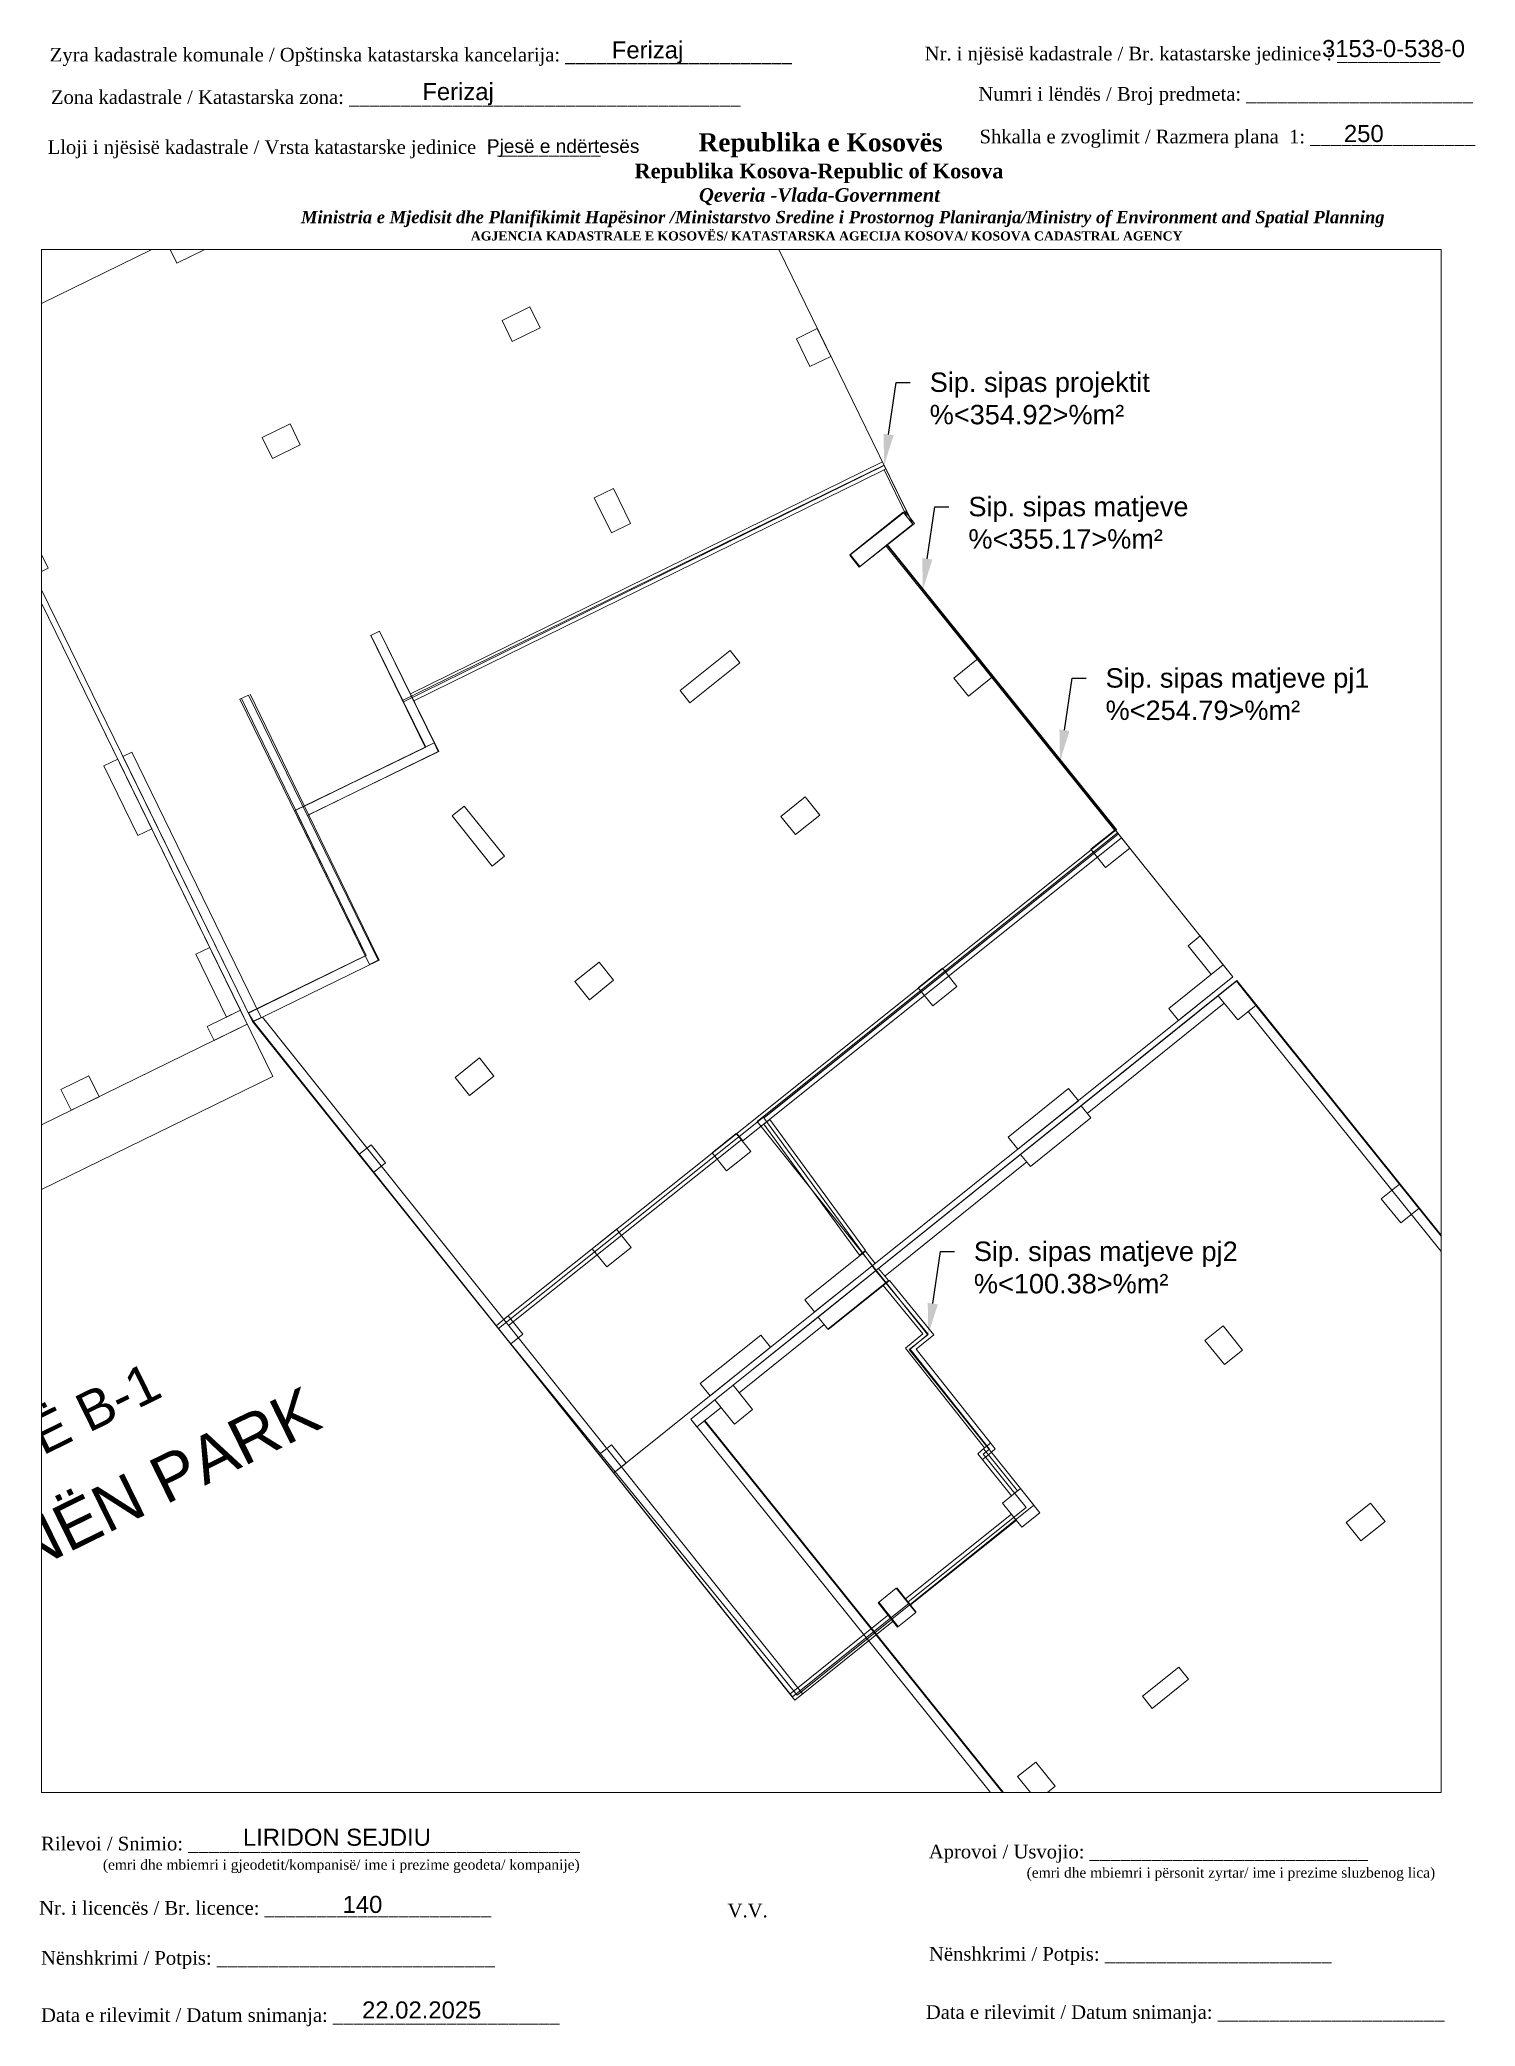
# Paper-space layout 'Perdhese' of a CAD drawing. Header units: metres, sheet in millimetres. Extents: x 0 to 210, y 0 to 291.
# The model-space entities are those that its viewports show. They can reach past a viewport. Long polylines and large blocks are cut down to what shows.
import ezdxf
from ezdxf import colors
from ezdxf.entities.mleader import LeaderData, LeaderLine
from ezdxf.math import Vec2, Vec3

# ---------------------------------------------------------------- set-up
doc = ezdxf.new("R2010")
doc.units = ezdxf.units.M
for name, color, linetype, lineweight in [('A - Bodrumi -2 Polyline_Pen_No__75', 6, 'Continuous', 0), ('A - objekti 1 gjendja faktike_Pen_No__1', 7, 'Continuous', 0), ('A - Perdhesa Polyine_Pen_No__6', 5, 'Continuous', 0), ('A - Shtyllat_Pen_No__1', 7, 'Continuous', 0), ('Korniza e jashtme', 7, 'Continuous', 0), ('Korniza e jashtme txt', 7, 'Continuous', 0), ('ndarja sipas more', 3, 'Continuous', 0), ('shtesa 100', 4, 'Continuous', 0), ('shtyllat', 210, 'Continuous', 0), ('shytllat', 5, 'Continuous', 0), ('siperfaqia matjet', 1, 'Continuous', 0)]:
    doc.layers.add(name, color=color, linetype=linetype, lineweight=lineweight)
for name, color, linetype, lineweight, true_color in [('A - objekti 1 gjendja faktike_Pen_No__3', 7, 'Continuous', 0, 0xff6600), ('A - objekti 1 gjendja faktike_Pen_No__8', 7, 'Continuous', 0, 0xa80f02), ('lifti', 7, 'Continuous', 0, 0x684066), ('muri', 7, 'Continuous', 0, 0xff6600)]:
    doc.layers.add(name, color=color, linetype=linetype, lineweight=lineweight, true_color=true_color)
doc.styles.add('GENERATED_STYLE_1', font='arial.ttf')
doc.styles.get("Standard").update_dxf_attribs({"font": 'arial.ttf'})

msp = doc.modelspace()

# ---------------------------------------------------------------- linework, layer by layer
at = {"layer": 'A - Bodrumi -2 Polyline_Pen_No__75', "color": 6, "linetype": 'Continuous'}
msp.add_lwpolyline([(7511903.687, 4692370.804), (7511925.744, 4692381.583), (7511916.084, 4692401.35), (7511894.027, 4692390.57)], close=True, dxfattribs=at)
at = {"layer": 'A - objekti 1 gjendja faktike_Pen_No__1', "color": 7, "linetype": 'Continuous', "lineweight": 13}
for p, q in [((7511950.565, 4692384.053), (7511937.594, 4692373.635)), ((7511950.565, 4692384.053), (7511970.162, 4692359.624)), ((7511936.502, 4692372.758), (7511937.594, 4692373.635)), ((7511937.594, 4692373.635), (7511937.594, 4692373.635)), ((7511945.644, 4692361.378), (7511936.502, 4692372.758))]:
    msp.add_line(p, q, dxfattribs=at)
at = {"layer": 'A - objekti 1 gjendja faktike_Pen_No__8', "color": 14, "linetype": 'Continuous', "lineweight": 35, "true_color": 0xa80f02}
msp.add_line((7511945.839, 4692361.534), (7511936.855, 4692372.72), dxfattribs=at)
at = {"layer": 'A - objekti 1 gjendja faktike_Pen_No__8', "color": 14, "linetype": 'Continuous', "true_color": 0xa80f02, "flags": 128}
for points in [[(7511950.583, 4692383.041), (7511951.05, 4692383.416), (7511950.549, 4692384.04), (7511950.082, 4692383.664)], [(7511944.995, 4692379.579), (7511945.246, 4692379.267), (7511946.805, 4692380.52), (7511946.555, 4692380.831)], [(7511954.748, 4692378.813), (7511954.28, 4692378.437), (7511954.781, 4692377.813), (7511955.249, 4692378.189)], [(7511939.779, 4692375.39), (7511940.03, 4692375.078), (7511941.589, 4692376.33), (7511941.339, 4692376.642)], [(7511949.74, 4692374.79), (7511950.24, 4692374.166), (7511950.708, 4692374.542), (7511950.207, 4692375.166)], [(7511936.659, 4692372.563), (7511937.283, 4692373.064), (7511937.126, 4692373.259), (7511936.502, 4692372.758)], [(7511937.594, 4692373.635), (7511937.126, 4692373.259), (7511937.627, 4692372.635), (7511938.095, 4692373.011)], [(7511945.493, 4692370.353), (7511944.992, 4692370.977), (7511944.524, 4692370.601), (7511945.025, 4692369.977)], [(7511953.38, 4692370.098), (7511953.756, 4692369.63), (7511954.379, 4692370.131), (7511954.004, 4692370.599)], [(7511941.826, 4692367.408), (7511942.293, 4692367.783), (7511941.792, 4692368.407), (7511941.325, 4692368.031)], [(7511948.133, 4692365.627), (7511948.384, 4692365.315), (7511949.32, 4692366.067), (7511949.069, 4692366.379)], [(7511945.419, 4692362.934), (7511945.887, 4692363.31), (7511945.386, 4692363.933), (7511944.918, 4692363.558)]]:
    msp.add_lwpolyline(points, close=True, dxfattribs=at)
for points in [[(7511950.082, 4692383.664), (7511946.555, 4692380.831)], [(7511946.711, 4692380.636), (7511950.238, 4692383.469)], [(7511944.995, 4692379.579), (7511941.339, 4692376.642)], [(7511941.496, 4692376.447), (7511945.152, 4692379.384)], [(7511939.779, 4692375.39), (7511937.594, 4692373.635)], [(7511937.751, 4692373.439), (7511939.936, 4692375.195)], [(7511936.502, 4692372.758), (7511945.644, 4692361.378)]]:
    msp.add_lwpolyline(points, dxfattribs=at)
at = {"layer": 'A - objekti 1 gjendja faktike_Pen_No__8', "color": 14, "linetype": 'Continuous', "true_color": 0xa80f02}
msp.add_lwpolyline([(7511940.875, 4692330.404), (7511972.942, 4692356.159), (7511951.05, 4692383.416), (7511950.855, 4692383.26), (7511972.591, 4692356.198), (7511940.719, 4692330.599)], close=True, dxfattribs=at)
at = {"layer": 'A - Perdhesa Polyine_Pen_No__6', "color": 5, "linetype": 'Continuous'}
for points in [[(7511916.877, 4692400.068), (7511925.22, 4692382.997), (7511934.523, 4692371.382), (7511950.462, 4692384.149), (7511941.554, 4692395.271), (7511942.222, 4692395.807), (7511935.654, 4692409.245)], [(7511903.029, 4692372.151), (7511925.085, 4692382.931), (7511916.742, 4692400.002), (7511894.685, 4692389.223)]]:
    msp.add_lwpolyline(points, close=True, dxfattribs=at)
at = {"layer": 'A - Shtyllat_Pen_No__1', "color": 7, "linetype": 'Continuous', "flags": 128}
for points in [[(7511923.009, 4692403.065), (7511923.272, 4692402.526), (7511923.991, 4692402.877), (7511923.728, 4692403.416)], [(7511931.644, 4692401.052), (7511931.908, 4692400.513), (7511932.627, 4692400.865), (7511932.363, 4692401.404)], [(7511939.76, 4692400.844), (7511939.221, 4692400.58), (7511939.572, 4692399.862), (7511940.112, 4692400.125)], [(7511925.468, 4692398.034), (7511925.731, 4692397.495), (7511926.45, 4692397.846), (7511926.186, 4692398.385)], [(7511919.959, 4692394.673), (7511919.599, 4692394.498), (7511918.721, 4692396.295), (7511919.08, 4692396.47)], [(7511934.513, 4692396.721), (7511934.018, 4692396.48), (7511934.458, 4692395.581), (7511934.952, 4692395.823)], [(7511942.222, 4692395.807), (7511941.972, 4692396.119), (7511940.606, 4692395.025), (7511940.856, 4692394.713)], [(7511929.667, 4692390.068), (7511929.892, 4692390.177), (7511928.486, 4692393.052), (7511928.262, 4692392.943)], [(7511937.768, 4692392.239), (7511937.518, 4692392.551), (7511936.23, 4692391.52), (7511936.48, 4692391.208)], [(7511944.273, 4692391.876), (7511943.898, 4692392.344), (7511943.274, 4692391.844), (7511943.649, 4692391.376)], [(7511928.23, 4692384.468), (7511928.454, 4692384.578), (7511925.117, 4692391.406), (7511924.893, 4692391.296)], [(7511930.001, 4692389.953), (7511929.892, 4692390.177), (7511926.522, 4692388.531), (7511926.632, 4692388.306)], [(7511922.267, 4692387.787), (7511922.626, 4692387.962), (7511921.748, 4692389.759), (7511921.389, 4692389.584)], [(7511925.22, 4692382.997), (7511925.445, 4692383.107), (7511922.108, 4692389.935), (7511921.883, 4692389.825)], [(7511939.824, 4692388.313), (7511939.449, 4692388.781), (7511938.825, 4692388.281), (7511939.2, 4692387.813)], [(7511931.391, 4692387.004), (7511931.704, 4692387.254), (7511930.672, 4692388.542), (7511930.36, 4692388.292)], [(7511947.805, 4692387.466), (7511947.43, 4692387.934), (7511946.806, 4692387.434), (7511947.181, 4692386.966)], [(7511949.306, 4692384.953), (7511949.618, 4692385.203), (7511950.212, 4692384.461), (7511949.9, 4692384.211)], [(7511923.76, 4692384.732), (7511924.119, 4692384.908), (7511924.91, 4692383.29), (7511924.55, 4692383.115)], [(7511934.517, 4692384.062), (7511934.142, 4692384.53), (7511933.517, 4692384.03), (7511933.892, 4692383.562)], [(7511943.356, 4692383.903), (7511942.981, 4692384.371), (7511942.357, 4692383.871), (7511942.732, 4692383.403)], [(7511950.212, 4692384.461), (7511950.462, 4692384.149), (7511949.057, 4692383.024), (7511948.807, 4692383.336)], [(7511924.232, 4692382.514), (7511924.056, 4692382.873), (7511924.91, 4692383.29), (7511925.085, 4692382.931)], [(7511931.434, 4692381.592), (7511931.059, 4692382.061), (7511930.434, 4692381.561), (7511930.809, 4692381.092)], [(7511920.285, 4692381.253), (7511920.548, 4692380.714), (7511921.267, 4692381.065), (7511921.003, 4692381.604)], [(7511946.231, 4692381.273), (7511946.481, 4692380.961), (7511944.92, 4692379.71), (7511944.67, 4692380.023)], [(7511938.049, 4692379.652), (7511937.674, 4692380.12), (7511937.049, 4692379.62), (7511937.424, 4692379.152)], [(7511928.646, 4692379.36), (7511928.271, 4692379.828), (7511927.959, 4692379.578), (7511928.334, 4692379.109)], [(7511934.966, 4692377.182), (7511934.591, 4692377.651), (7511933.966, 4692377.151), (7511934.341, 4692376.682)], [(7511941.002, 4692377.084), (7511941.252, 4692376.772), (7511939.691, 4692375.522), (7511939.441, 4692375.834)], [(7511932.178, 4692374.95), (7511931.803, 4692375.418), (7511931.491, 4692375.168), (7511931.866, 4692374.7)], [(7511938.309, 4692374.928), (7511938.559, 4692374.615), (7511936.998, 4692373.365), (7511936.748, 4692373.677)], [(7511934.835, 4692371.632), (7511934.46, 4692372.101), (7511934.148, 4692371.851), (7511934.523, 4692371.382)]]:
    msp.add_lwpolyline(points, close=True, dxfattribs=at)
at = {"layer": 'lifti', "flags": 128}
for points, elevation in [([(7511929.107, 4692391.234), (7511928.265, 4692392.944)], 621.21), ([(7511930.016, 4692389.951), (7511928.49, 4692393.054)], 621.21), ([(7511928.142, 4692384.696), (7511924.932, 4692391.315)], 622.699), ([(7511928.476, 4692384.581), (7511925.157, 4692391.425)], 622.699), ([(7511929.681, 4692390.066), (7511926.552, 4692388.549)], 621.21), ([(7511930.016, 4692389.951), (7511926.661, 4692388.324)], 621.21), ([(7511929.792, 4692389.841), (7511929.791, 4692389.842)], 621.21), ([(7511928.142, 4692384.696), (7511925.115, 4692383.213)], 622.699), ([(7511928.476, 4692384.581), (7511925.226, 4692382.989)], 622.699)]:
    msp.add_lwpolyline(points, dxfattribs=dict(at, elevation=elevation))
at = {"layer": 'muri', "flags": 128}
for points in [[(7511941.439, 4692397.41), (7511929.287, 4692391.434)], [(7511941.439, 4692397.41), (7511941.526, 4692397.23)], [(7511941.41, 4692397.173), (7511929.375, 4692391.254)], [(7511941.41, 4692397.173), (7511941.526, 4692397.23)], [(7511941.482, 4692397.208), (7511942.085, 4692395.973)], [(7511941.526, 4692397.23), (7511942.13, 4692395.995)], [(7511947.422, 4692387.916), (7511941.53, 4692395.241)], [(7511947.461, 4692387.947), (7511941.569, 4692395.272)], [(7511929.062, 4692391.324), (7511929.055, 4692391.32)], [(7511929.151, 4692391.144), (7511929.143, 4692391.14)], [(7511929.287, 4692391.434), (7511929.375, 4692391.254)], [(7511937.69, 4692380.12), (7511947.461, 4692387.947)], [(7511937.846, 4692379.925), (7511947.592, 4692387.732)], [(7511947.592, 4692387.732), (7511947.436, 4692387.927)], [(7511925.473, 4692383.11), (7511925.243, 4692382.997)], [(7511925.243, 4692382.997), (7511939.185, 4692365.529), (7511941.724, 4692367.572)], [(7511925.473, 4692383.11), (7511939.255, 4692365.842)], [(7511938.539, 4692380.48), (7511938.383, 4692380.355)], [(7511941.002, 4692377.108), (7511938.539, 4692380.48)], [(7511937.69, 4692380.12), (7511937.846, 4692379.925)], [(7511940.846, 4692376.983), (7511938.383, 4692380.355)], [(7511940.846, 4692376.983), (7511941.002, 4692377.108)], [(7511941.615, 4692376.331), (7511941.459, 4692376.205)], [(7511941.615, 4692376.331), (7511942.759, 4692374.933), (7511942.307, 4692374.563)], [(7511941.459, 4692376.205), (7511942.477, 4692374.961)], [(7511942.028, 4692374.593), (7511942.477, 4692374.961)], [(7511944.066, 4692372.021), (7511942.028, 4692374.593)], [(7511944.168, 4692371.844), (7511944.341, 4692371.995), (7511942.307, 4692374.563)], [(7511943.891, 4692371.869), (7511944.066, 4692372.021)], [(7511944.76, 4692370.791), (7511943.891, 4692371.869)], [(7511944.168, 4692371.844), (7511944.012, 4692371.719)], [(7511944.168, 4692371.844), (7511944.037, 4692371.995)], [(7511944.066, 4692372.021), (7511944.223, 4692372.145)], [(7511944.916, 4692370.916), (7511944.168, 4692371.844)], [(7511944.916, 4692370.916), (7511944.76, 4692370.791)], [(7511944.758, 4692370.312), (7511942.035, 4692368.137)], [(7511944.883, 4692370.156), (7511944.758, 4692370.312)], [(7511944.883, 4692370.156), (7511942.16, 4692367.981)], [(7511942.16, 4692367.981), (7511942.035, 4692368.137)], [(7511941.599, 4692367.728), (7511939.255, 4692365.842)], [(7511941.724, 4692367.572), (7511941.599, 4692367.728)], [(7511939.255, 4692365.842), (7511939.06, 4692365.686)], [(7511939.255, 4692365.842), (7511939.38, 4692365.686)]]:
    msp.add_lwpolyline(points, dxfattribs=at)
at = {"layer": 'ndarja sipas more', "linetype": 'Continuous', "flags": 128}
msp.add_lwpolyline([(7511925.22, 4692382.997), (7511931.569, 4692375.07), (7511939.238, 4692365.659), (7511945.338, 4692370.544), (7511942.127, 4692374.552), (7511942.607, 4692374.936), (7511938.212, 4692380.423), (7511947.493, 4692387.856), (7511941.554, 4692395.271), (7511942.222, 4692395.807), (7511941.48, 4692397.324), (7511929.082, 4692391.265), (7511929.667, 4692390.068), (7511926.298, 4692388.421), (7511928.12, 4692384.693), (7511925.11, 4692383.222)], close=True, dxfattribs=at)
at = {"layer": 'shtesa 100', "flags": 128}
for points in [[(7511937.69, 4692380.12), (7511931.685, 4692375.327)], [(7511937.815, 4692379.964), (7511931.81, 4692375.171)]]:
    msp.add_lwpolyline(points, dxfattribs=at)
at = {"layer": 'shtyllat', "elevation": 622.167, "flags": 128}
for points in [[(7511940.596, 4692395.008), (7511942.02, 4692396.135)], [(7511940.842, 4692394.697), (7511942.265, 4692395.823)], [(7511942.02, 4692396.135), (7511942.265, 4692395.823)], [(7511940.597, 4692395.009), (7511940.842, 4692394.697)]]:
    msp.add_lwpolyline(points, dxfattribs=at)
at = {"layer": 'shtyllat', "flags": 128}
for points in [[(7511940.04, 4692375.066), (7511941.615, 4692376.331)], [(7511941.808, 4692368.42), (7511942.308, 4692367.795)], [(7511941.343, 4692368.047), (7511941.843, 4692367.423)]]:
    msp.add_lwpolyline(points, dxfattribs=at)
at = {"layer": 'shytllat', "color": 8, "linetype": 'Continuous', "lineweight": 35}
msp.add_line((7511945.839, 4692361.534), (7511936.855, 4692372.72), dxfattribs=at)
at = {"layer": 'shytllat', "color": 8, "linetype": 'Continuous', "flags": 128}
for points in [[(7511950.583, 4692383.041), (7511951.05, 4692383.416), (7511950.549, 4692384.04), (7511950.082, 4692383.664)], [(7511944.995, 4692379.579), (7511945.246, 4692379.267), (7511946.805, 4692380.52), (7511946.555, 4692380.831)], [(7511954.748, 4692378.813), (7511954.28, 4692378.437), (7511954.781, 4692377.813), (7511955.249, 4692378.189)], [(7511939.779, 4692375.39), (7511940.03, 4692375.078), (7511941.589, 4692376.33), (7511941.339, 4692376.642)], [(7511949.74, 4692374.79), (7511950.24, 4692374.166), (7511950.708, 4692374.542), (7511950.207, 4692375.166)], [(7511936.659, 4692372.563), (7511937.283, 4692373.064), (7511937.126, 4692373.259), (7511936.502, 4692372.758)], [(7511937.594, 4692373.635), (7511937.126, 4692373.259), (7511937.627, 4692372.635), (7511938.095, 4692373.011)], [(7511945.493, 4692370.353), (7511944.992, 4692370.977), (7511944.524, 4692370.601), (7511945.025, 4692369.977)], [(7511953.38, 4692370.098), (7511953.756, 4692369.63), (7511954.379, 4692370.131), (7511954.004, 4692370.599)], [(7511941.826, 4692367.408), (7511942.293, 4692367.783), (7511941.792, 4692368.407), (7511941.325, 4692368.031)], [(7511948.133, 4692365.627), (7511948.384, 4692365.315), (7511949.32, 4692366.067), (7511949.069, 4692366.379)], [(7511945.419, 4692362.934), (7511945.887, 4692363.31), (7511945.386, 4692363.933), (7511944.918, 4692363.558)]]:
    msp.add_lwpolyline(points, close=True, dxfattribs=at)
for points in [[(7511950.082, 4692383.664), (7511946.555, 4692380.831)], [(7511946.711, 4692380.636), (7511950.238, 4692383.469)], [(7511944.995, 4692379.579), (7511941.339, 4692376.642)], [(7511941.496, 4692376.447), (7511945.152, 4692379.384)], [(7511939.779, 4692375.39), (7511937.594, 4692373.635)], [(7511937.751, 4692373.439), (7511939.936, 4692375.195)], [(7511936.502, 4692372.758), (7511945.644, 4692361.378)]]:
    msp.add_lwpolyline(points, dxfattribs=at)
at = {"layer": 'shytllat', "color": 8, "linetype": 'Continuous'}
msp.add_lwpolyline([(7511940.875, 4692330.404), (7511972.942, 4692356.159), (7511951.05, 4692383.416), (7511950.855, 4692383.26), (7511972.591, 4692356.198), (7511940.719, 4692330.599), (7511940.875, 4692330.404)], dxfattribs=at)
at = {"layer": 'siperfaqia matjet', "flags": 128}
msp.add_lwpolyline([(7511942.617, 4692374.946), (7511941.263, 4692376.582), (7511941.171, 4692376.708), (7511938.387, 4692380.518), (7511947.514, 4692387.829), (7511941.554, 4692395.271), (7511942.222, 4692395.807), (7511941.483, 4692397.32), (7511929.107, 4692391.234), (7511929.681, 4692390.066), (7511926.327, 4692388.44), (7511928.142, 4692384.696), (7511925.115, 4692383.213), (7511925.243, 4692382.997), (7511939.123, 4692365.608), (7511942.125, 4692368.023), (7511942.097, 4692368.059), (7511945.135, 4692370.485), (7511944.027, 4692371.86), (7511944.194, 4692371.993), (7511942.154, 4692374.567)], close=True, dxfattribs=at)
at = {"layer": 'siperfaqia matjet', "color": 1, "flags": 128}
msp.add_lwpolyline([(7511947.514, 4692387.829), (7511941.554, 4692395.271), (7511942.222, 4692395.807), (7511941.483, 4692397.32), (7511929.107, 4692391.234), (7511929.681, 4692390.066), (7511926.327, 4692388.44), (7511928.142, 4692384.696), (7511925.115, 4692383.213), (7511925.243, 4692382.997), (7511931.552, 4692375.093), (7511938.373, 4692380.537), (7511938.388, 4692380.519)], close=True, dxfattribs=at)
at = {"layer": 'siperfaqia matjet', "color": 4, "flags": 128}
for points in [[(7511938.373, 4692380.537), (7511931.552, 4692375.093)], [(7511938.373, 4692380.537), (7511938.388, 4692380.519)]]:
    msp.add_lwpolyline(points, dxfattribs=at)
msp.add_lwpolyline([(7511941.263, 4692376.582), (7511941.171, 4692376.708), (7511938.387, 4692380.518), (7511938.388, 4692380.519), (7511938.373, 4692380.537), (7511931.552, 4692375.093), (7511939.123, 4692365.608), (7511942.125, 4692368.023), (7511942.097, 4692368.059), (7511945.135, 4692370.485), (7511944.027, 4692371.86), (7511944.194, 4692371.993), (7511942.154, 4692374.567), (7511942.617, 4692374.946)], close=True, dxfattribs=at)

# ---------------------------------------------------------------- texts
at = {"layer": 'A - objekti 1 gjendja faktike_Pen_No__3', "color": 30, "linetype": 'Continuous', "lineweight": 18, "true_color": 0xff6600, "insert": (7511910.483, 4692367.224), "char_height": 1, "width": 16.76922, "attachment_point": 7, "rotation": 26.2086, "style": 'GENERATED_STYLE_1'}
msp.add_mtext('\\A1;THEMEL PLLAKË B-1', dxfattribs=at)
at = {"layer": 'A - objekti 1 gjendja faktike_Pen_No__3', "color": 0, "linetype": 'Continuous', "lineweight": 18, "insert": (7511911.875, 4692365.066), "char_height": 1.2, "attachment_point": 7, "rotation": 26.2086, "style": 'GENERATED_STYLE_1'}
msp.add_mtext('\\A1;BODRUMI NËN PARK', dxfattribs=at)

# ---------------------------------------------------------------- leaders
at = {"layer": 'ndarja sipas more', "linetype": 'Continuous'}
ml = msp.add_multileader_mtext('Standard', dxfattribs=at)
ml.set_content('Sip. sipas projektit \\P%<354.92>%m²', color=256)
ml.set_leader_properties()
ml.build(insert=Vec2(0, 0))
ml.multileader.update_dxf_attribs({"text_right_attachment_type": 6, "dogleg_length": 0.36, "arrow_head_size": 0.8})
ctx = ml.context
ctx.base_point, ctx.char_height, ctx.arrow_head_size, ctx.landing_gap_size, ctx.plane_origin = Vec3(7511942.154, 4692399.457), 0.5, 0.8, 0.5, Vec3(7511941.48, 4692397.324)
ctx.right_attachment = 6
notes = []
notes.append((ctx, [(0, (1, 1, 0), (7511941.794, 4692399.457), (1, 0), 0.36, [(0, [(7511941.48, 4692397.324)], 0, [])])]))
ctx.mtext.insert, ctx.mtext.flow_direction = Vec3(7511942.654, 4692399.711), 5
at = {"layer": 'siperfaqia matjet', "color": 1}
ml = msp.add_multileader_mtext('Standard', dxfattribs=at)
ml.set_content('Sip. sipas matjeve \\P%<355.17>%m²', color=1)
ml.set_leader_properties()
ml.build(insert=Vec2(0, 0))
ml.multileader.update_dxf_attribs({"text_right_attachment_type": 6, "dogleg_length": 0.36, "arrow_head_size": 0.8})
ctx = ml.context
ctx.base_point, ctx.char_height, ctx.arrow_head_size, ctx.landing_gap_size, ctx.plane_origin = Vec3(7511943.15, 4692396.254), 0.5, 0.8, 0.5, Vec3(7511942.476, 4692394.122)
ctx.right_attachment = 6
notes.append((ctx, [(0, (1, 1, 0), (7511942.79, 4692396.254), (1, 0), 0.36, [(0, [(7511942.476, 4692394.122)], 0, [])])]))
ctx.mtext.insert, ctx.mtext.flow_direction = Vec3(7511943.65, 4692396.509), 5
ml = msp.add_multileader_mtext('Standard', dxfattribs=at)
ml.set_content('Sip. sipas matjeve pj1 \\P%<254.79>%m²', color=1)
ml.set_leader_properties()
ml.build(insert=Vec2(0, 0))
ml.multileader.update_dxf_attribs({"text_right_attachment_type": 6, "dogleg_length": 0.36, "arrow_head_size": 0.8})
ctx = ml.context
ctx.base_point, ctx.char_height, ctx.arrow_head_size, ctx.landing_gap_size, ctx.plane_origin = Vec3(7511946.682, 4692391.843), 0.5, 0.8, 0.5, Vec3(7511946.008, 4692389.71)
ctx.right_attachment = 6
notes.append((ctx, [(0, (1, 1, 0), (7511946.322, 4692391.843), (1, 0), 0.36, [(0, [(7511946.008, 4692389.71)], 0, [])])]))
ctx.mtext.insert, ctx.mtext.flow_direction = Vec3(7511947.182, 4692392.097), 5
at = {"layer": 'siperfaqia matjet', "color": 4}
ml = msp.add_multileader_mtext('Standard', dxfattribs=at)
ml.set_content('Sip. sipas matjeve pj2 \\P%<100.38>%m²', color=4)
ml.set_leader_properties()
ml.build(insert=Vec2(0, 0))
ml.multileader.update_dxf_attribs({"text_right_attachment_type": 6, "dogleg_length": 0.36, "arrow_head_size": 0.8})
ctx = ml.context
ctx.base_point, ctx.char_height, ctx.arrow_head_size, ctx.landing_gap_size, ctx.plane_origin = Vec3(7511943.291, 4692377.079), 0.5, 0.8, 0.5, Vec3(7511942.617, 4692374.946)
ctx.right_attachment = 6
notes.append((ctx, [(0, (1, 1, 0), (7511942.931, 4692377.079), (1, 0), 0.36, [(0, [(7511942.617, 4692374.946)], 0, [])])]))
ctx.mtext.insert, ctx.mtext.flow_direction = Vec3(7511943.791, 4692377.334), 5
for ctx, leaders in notes:
    for number, flags, end, landing, length, lines in leaders:
        leader = LeaderData()
        leader.index, (leader.has_last_leader_line, leader.has_dogleg_vector, leader.attachment_direction) = number, flags
        leader.last_leader_point, leader.dogleg_vector, leader.dogleg_length = Vec3(end), Vec3(landing), length
        for number, points, colour, breaks in lines:
            line = LeaderLine()
            line.index, line.vertices, line.color, line.breaks = number, Vec3.list(points), colors.encode_raw_color(colour), breaks
            leader.lines.append(line)
        ctx.leaders.append(leader)

psp = doc.layouts.new('Perdhese')

# ---------------------------------------------------------------- texts
at = {"layer": 'Korniza e jashtme txt'}
for s, height, p in [('3153-0-538-0', 2.5, (187.52, 288.94)), ('Pjesë e ndërtesës', 2, (65.09, 274.88)), ('22.02.2025', 2.5, (46.8, 1.37))]:
    psp.add_text(s, height=height, dxfattribs=at).set_placement(p)
for s, insert, char_height, width, attachment_point in [('Ferizaj', (83.41, 291.24), 2.5, 19.3474, 1), ('{\\fTimes New Roman|b0|i0|c0|p18; Zyra kadastrale komunale / Opštinska katastarska kancelarija: ______________________}', (0.26, 290.29), 2, 114.6874, 1), ('{\\fTimes New Roman|b0|i0|c0|p18;Nr. i njësisë kadastrale / Br. katastarske jedinice : __________}', (129.28, 290.45), 2, 98.5379, 1), ('{\\fTimes New Roman|b0|i0|c0|p18; Zona kadastrale / Katastarska zona: ______________________________________}', (0.43, 284.07), 2, 101.8807, 1), ('Ferizaj', (55.63, 285.13), 2.5, 40.037, 1), ('{\\fTimes New Roman|b0|i0|c0|p18; Numri i lëndës / Broj predmeta: ______________________}', (136.4, 284.54), 2, 83.344, 1), ('{\\fTimes New Roman|b0|i0|c0|p18; Lloji i njësisë kadastrale / Vrsta katastarske jedinice  : __________ }', (-0.06, 276.74), 2, 108.0893, 1), ('\\pi77.297;{\\fBook Antiqua|b1|i0|c0|p18;\\H1.333x;Republika e Kosovës\\fTimes New Roman|b1|i0|c0|p18;\\P\\pi67.927;\\fBook Antiqua|b1|i0|c0|p18;\\H0.8125x;Republika Kosova-Republic of Kosova\\fTimes New Roman|b1|i0|c0|p18;\\P\\pi77.378;\\fBook Antiqua|b1|i1|c0|p18;\\H0.9233x;Qeveria -Vlada-Government \\P\\pi13.032,l6,t23.033;\\fTimes New Roman|b1|i1|c0|p18;\\H0.9x;Ministria e Mjedisit dhe Planifikimit Hapësinor /Ministarstvo Sredine i Prostornog Planiranja/Ministry of Environment and Spatial Planning\\P\\pi43.931,l0,tz;\\fBook Antiqua|b1|i0|c0|p18;\\H0.7406x;AGJENCIA KADASTRALE E KOSOVËS/ KATASTARSKA AGECIJA KOSOVA/ KOSOVA CADASTRAL AGENCY}', (18.81, 277.77), 2, 191.8237, 1), ('{\\fTimes New Roman|b0|i0|c0|p18; Shkalla e zvoglimit / Razmera plana  1: ________________}', (136.56, 278.29), 2, 98.5379, 1), ('250', (190.74, 278.98), 2.5, 19.3474, 1), ('LIRIDON SEJDIU', (29.33, 29.19), 2.5, 35.1364, 1), ('{\\fTimes New Roman|b0|i0|c0|p18; Rilevoi / Snimio: ______________________________________\\P             \\H0.75x;(emri dhe mbiemri i gjeodetit/kompanisë/ ime i prezime geodeta/ kompanije)}', (-1.02, 28.01), 2, 87.3883, 1), ('{\\fTimes New Roman|b0|i0|c0|p18; Aprovoi / Usvojio: ___________________________\\P                    \\H0.75x;(emri dhe mbiemri i përsonit zyrtar/ ime i prezime sluzbenog lica)}', (129.12, 26.84), 2, 83.344, 1), ('{\\fTimes New Roman|b0|i0|c0|p18; Nr. i licencës / Br. licence: ______________________\\P                                }', (-1.3, 18.58), 2, 83.344, 1), ('140', (43.94, 19.34), 2.5, 5.2174, 1), ('{\\fTimes New Roman|b0|i0|c0|p18;V.V.                                 }', (100.38, 18.2), 2, 9.4297, 1), ('{\\fTimes New Roman|b0|i0|c0|p18; Nënshkrimi / Potpis: ______________________\\P                                 }', (188.9, 11.84), 2, 83.344, 3), ('{\\fTimes New Roman|b0|i0|c0|p18; Nënshkrimi / Potpis: ___________________________\\P                                 }', (-1.02, 11.25), 2, 83.344, 1), ('{\\fTimes New Roman|b0|i0|c0|p18; Data e rilevimit / Datum snimanja: ______________________\\P                                 }', (-1.02, 2.87), 2, 83.344, 1), ('{\\fTimes New Roman|b0|i0|c0|p18; Data e rilevimit / Datum snimanja: ______________________\\P                                 }', (205.46, 3.31), 2, 83.344, 3)]:
    psp.add_mtext(s, dxfattribs=dict(at, insert=insert, char_height=char_height, width=width, attachment_point=attachment_point))

# ---------------------------------------------------------------- viewports
at = {"layer": 'Korniza e jashtme', "view_target_point": (7499131.095, 4689980.516), "view_twist_angle": 360}
psp.add_viewport(center=(102.4, 147.62), size=(205.19, 226.223), view_center_point=(12806.71, 2402.499), view_height=39.7283, dxfattribs=at)

doc.saveas('drawing.dxf')
